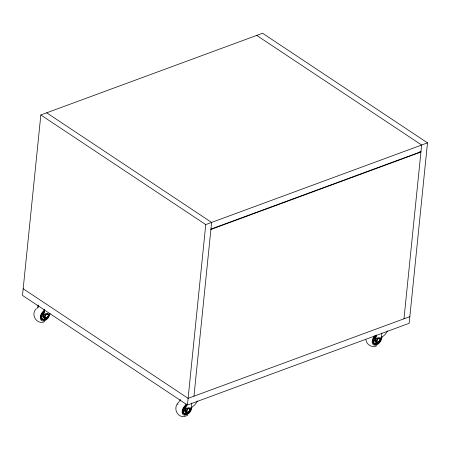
<?xml version="1.0" encoding="UTF-8"?>
<svg xmlns="http://www.w3.org/2000/svg" width="450" height="450" viewBox="0 0 450 450"><rect width="100%" height="100%" fill="white"/><g stroke="black" fill="none" stroke-linecap="round" stroke-linejoin="round"><path stroke-width="0.67" d="M381.308 337.393C381.111 340.785 378.174 344.942 374.428 344.312M40.832 114.975L22.5 295.425L187.425 405.028L409.168 323.308L427.5 142.858L262.575 33.249L40.832 114.975L205.757 224.584L427.5 142.858M187.425 405.028L205.757 224.584M190.176 409.286L191.323 407.644L191.79 403.026M193.961 396.197L211.612 222.424L46.688 112.815M379.862 339.784L381.392 337.596L381.859 332.972M403.988 318.791L421.639 145.018L256.714 35.409M49.393 313.476C47.211 325.063 34.942 319.416 44.314 311.085M37.704 307.755L38.216 305.01M38.295 307.373L38.548 306M44.494 317.824A2.987 1.856 -56.4 0 1 43.082 315.956L44.364 309.094M45.529 318.004A2.987 1.856 -56.4 0 1 43.543 316.266L44.696 310.084M179.668 401.332L179.927 399.96M180.259 400.95L180.518 399.577M186.907 411.958A2.987 1.856 -56.4 0 1 184.916 410.22L186.075 404.044M186.536 404.348L185.377 410.529L184.916 410.22M376.397 342.034A2.987 1.856 -56.4 0 1 374.985 340.172L375.885 335.363M377.432 342.214A2.987 1.856 -56.4 0 1 375.446 340.476L376.47 334.986M47.773 313.886L45.855 314.589L44.708 316.834L45.473 318.375L47.391 317.666L48.544 315.422L47.773 313.886L46.952 313.335L45.034 314.044L43.881 316.288L44.646 317.824L45.473 318.375M189.613 408.144L187.695 408.853L186.542 411.098L187.307 412.639L189.225 411.93L190.378 409.686L189.613 408.144L188.786 407.599L186.868 408.302L185.715 410.552L186.486 412.088L187.307 412.639M379.676 338.096L377.758 338.805L376.611 341.049L377.376 342.585L379.294 341.882L380.447 339.637L379.676 338.096L378.855 337.545L376.937 338.254L375.784 340.498L376.549 342.039L377.376 342.585M197.606 400.978L194.906 404.769L191.323 407.644M387.675 330.93L384.975 334.721L381.392 337.596M36.394 308.588C29.987 314.612 37.131 325.395 44.809 321.598M48.341 315.022L49.489 313.38M179.061 401.833C172.26 407.357 177.109 418.641 185.642 416.317M375.958 335.492C373.489 337.343 371.076 342.326 374.484 344.329M186.097 405.382C183.808 407.137 181.896 410.462 183.161 413.336M186.643 415.862L187.633 415.243M376.712 345.814C372.499 348.317 366.294 344.537 365.901 339.879M210.938 229.101L420.964 151.695M210.898 229.461L420.924 152.055L419.794 151.301M409.849 316.631L188.106 398.351L23.181 288.748M376.937 338.254L377.758 338.805M375.784 340.498L376.611 341.049M374.985 340.172L375.446 340.476M189.551 409.134L190.378 409.686M45.034 314.044L45.855 314.589M186.868 408.302L187.695 408.853M43.881 316.288L44.708 316.834M185.715 410.552L186.542 411.098M43.082 315.956L43.543 316.266M183.105 413.229C186.407 416.869 191.317 411.137 191.239 407.486M380.987 337.275A5.192 3.223 -56.4 0 1 377.55 343.373A5.192 3.223 -56.4 0 1 373.207 342.174A5.192 3.223 -56.4 0 1 375.919 335.88M380.683 338.563A5.192 3.223 -56.4 0 1 380.171 340.026M379.142 341.674A5.192 3.223 -56.4 0 1 376.076 343.856M375.834 343.907A5.192 3.223 -56.4 0 1 373.303 342.793M373.207 342.591A5.192 3.223 -56.4 0 1 373.106 340.009M373.269 339.424A5.192 3.223 -56.4 0 1 373.618 338.546M373.764 338.259A5.192 3.223 -56.4 0 1 375.525 335.97M380.379 338.619A4.77 2.964 -56.4 0 1 380.025 339.699M378.765 341.707A4.77 2.964 -56.4 0 1 377.274 342.99M377.044 343.119A4.77 2.964 -56.4 0 1 375.924 343.536M375.705 343.569A4.77 2.964 -56.4 0 1 373.416 339.952M373.562 339.412A4.77 2.964 -56.4 0 1 376.071 335.886M380.632 338.197A4.77 2.964 -56.4 0 1 380.064 340.071M379.935 340.341A4.77 2.964 -56.4 0 1 379.637 340.858M379.299 341.353A4.77 2.964 -56.4 0 1 379.119 341.589M378.928 341.814A4.77 2.964 -56.4 0 1 373.753 342.613A4.77 2.964 -56.4 0 1 376.014 336.161M376.425 342.141A3.088 1.918 -56.4 0 1 374.777 341.094A3.088 1.918 -56.4 0 1 375.491 338.282M381.943 336.763A6.458 4.011 -56.4 0 1 377.893 344.194A6.458 4.011 -56.4 0 1 372.386 343.277A6.458 4.011 -56.4 0 1 375.002 335.61M49.084 313.329A5.192 3.223 -56.4 0 1 45.399 319.309A5.192 3.223 -56.4 0 1 41.259 317.723A5.192 3.223 -56.4 0 1 44.258 311.479M48.78 314.348A5.192 3.223 -56.4 0 1 48.516 315.231M47.239 317.464A5.192 3.223 -56.4 0 1 41.625 318.938M41.507 318.769A5.192 3.223 -56.4 0 1 41.164 317.936M41.203 315.799A5.192 3.223 -56.4 0 1 41.468 314.921M41.586 314.623A5.192 3.223 -56.4 0 1 43.622 311.76M48.476 314.409A4.77 2.964 -56.4 0 1 48.409 314.674M46.862 317.498A4.77 2.964 -56.4 0 1 46.665 317.717M46.462 317.925A4.77 2.964 -56.4 0 1 41.428 317.486M41.456 316.007A4.77 2.964 -56.4 0 1 43.734 312.03M48.69 314.252A4.77 2.964 -56.4 0 1 48.392 315.321M48.285 315.591A4.77 2.964 -56.4 0 1 47.891 316.389M47.734 316.642A4.77 2.964 -56.4 0 1 47.396 317.137M47.216 317.374A4.77 2.964 -56.4 0 1 41.85 318.403A4.77 2.964 -56.4 0 1 44.331 311.777M44.522 317.931A3.088 1.918 -56.4 0 1 42.846 316.738A3.088 1.918 -56.4 0 1 43.819 313.762M50.012 313.391A6.458 4.011 -56.4 0 1 45.101 320.501A6.458 4.011 -56.4 0 1 40.286 318.082A6.458 4.011 -56.4 0 1 44.19 310.466M37.389 308.188A6.458 4.011 -56.4 0 1 37.733 307.828M187.369 412.262A2.987 1.856 -56.4 0 1 185.377 410.524M190.907 407.863A5.192 3.223 -56.4 0 1 187.071 413.657A5.192 3.223 -56.4 0 1 183.088 411.902A5.192 3.223 -56.4 0 1 186.092 405.743M190.676 408.324A5.192 3.223 -56.4 0 1 190.232 409.787M188.865 411.975A5.192 3.223 -56.4 0 1 182.914 411.711M182.936 410.636A5.192 3.223 -56.4 0 1 183.308 409.179M183.42 408.887A5.192 3.223 -56.4 0 1 183.696 408.308M183.853 408.021A5.192 3.223 -56.4 0 1 184.584 406.946M184.792 406.699A5.192 3.223 -56.4 0 1 185.929 405.636M190.361 408.403A4.77 2.964 -56.4 0 1 190.159 409.207M188.499 411.975A4.77 2.964 -56.4 0 1 186.981 413.173M186.75 413.286A4.77 2.964 -56.4 0 1 183.234 411.519A4.77 2.964 -56.4 0 1 186.002 405.934M190.592 407.993A4.77 2.964 -56.4 0 1 190.119 409.854M190.001 410.124A4.77 2.964 -56.4 0 1 189.726 410.647M189.405 411.159A4.77 2.964 -56.4 0 1 189.231 411.401M189.051 411.637A4.77 2.964 -56.4 0 1 183.684 412.661A4.77 2.964 -56.4 0 1 186.165 406.041M186.941 411.998A3.088 1.918 -56.4 0 1 184.748 411.277A3.088 1.918 -56.4 0 1 185.653 408.021M191.874 407.228A6.458 4.011 -56.4 0 1 187.194 414.63A6.458 4.011 -56.4 0 1 182.132 412.476A6.458 4.011 -56.4 0 1 186.024 404.73M177.778 404.511A6.458 4.011 -56.4 0 1 178.026 404.072M378.877 342.079A2.205 1.373 -56.4 0 0 379.941 338.642A2.205 1.373 -56.4 0 0 377.077 340.509A2.205 1.373 -56.4 0 0 378.877 342.079M46.974 317.869A2.205 1.373 -56.4 0 0 48.038 314.426A2.205 1.373 -56.4 0 0 45.174 316.299A2.205 1.373 -56.4 0 0 46.974 317.869M188.809 412.127A2.205 1.373 -56.4 0 0 189.872 408.69A2.205 1.373 -56.4 0 0 187.009 410.563A2.205 1.373 -56.4 0 0 188.809 412.127"/></g></svg>
